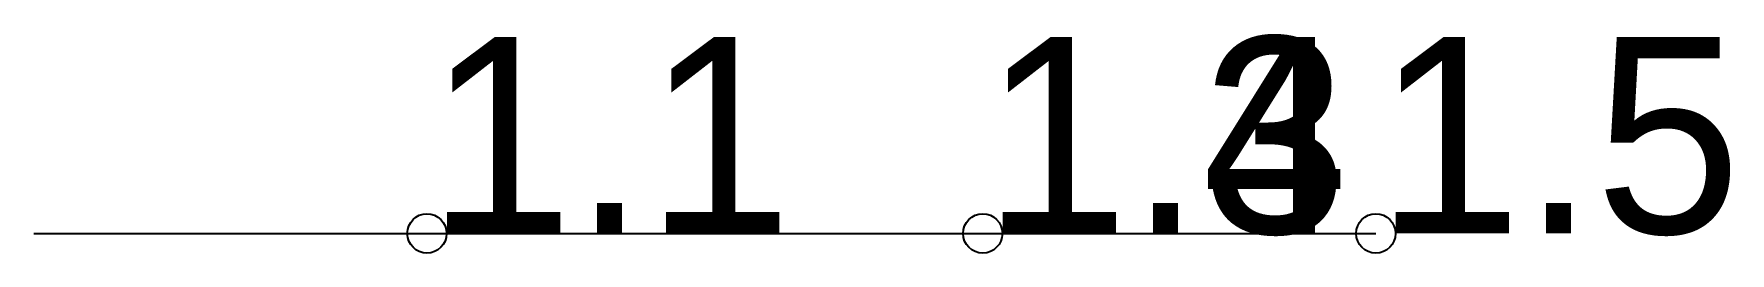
# Model space of a CAD drawing. Header units: millimetres. Extents: x 0 to 8.63, y -0.1 to 1.01.
import ezdxf

# ---------------------------------------------------------------- set-up
doc = ezdxf.new("R2010")
doc.units = ezdxf.units.MM

msp = doc.modelspace()

# ---------------------------------------------------------------- linework, layer by layer
at = {"layer": 'Shots', "color": 1}
for p, q in [((0, 0), (2, 0)), ((2, 0), (4.828, 0)), ((2, 0), (2, 0)), ((4.828, 0), (6.828, 0)), ((4.828, 0), (4.828, 0))]:
    msp.add_line(p, q, dxfattribs=at)
for centre in [(2, 0), (2, 0), (4.828, 0), (4.828, 0), (6.828, 0)]:
    msp.add_circle(centre, 0.1, dxfattribs=at)
at = {"layer": 'XSect', "color": 1}
msp.add_line((4.828, 0), (6.228, 0), dxfattribs=at)

# ---------------------------------------------------------------- texts
at = {"layer": 'Label'}
for s, p in [('1.1', (2, 0)), ('1.3', (4.828, 0)), ('1.4', (4.828, 0)), ('1.5', (6.828, 0))]:
    msp.add_text(s, height=1, dxfattribs=at).set_placement(p)

doc.saveas('drawing.dxf')
